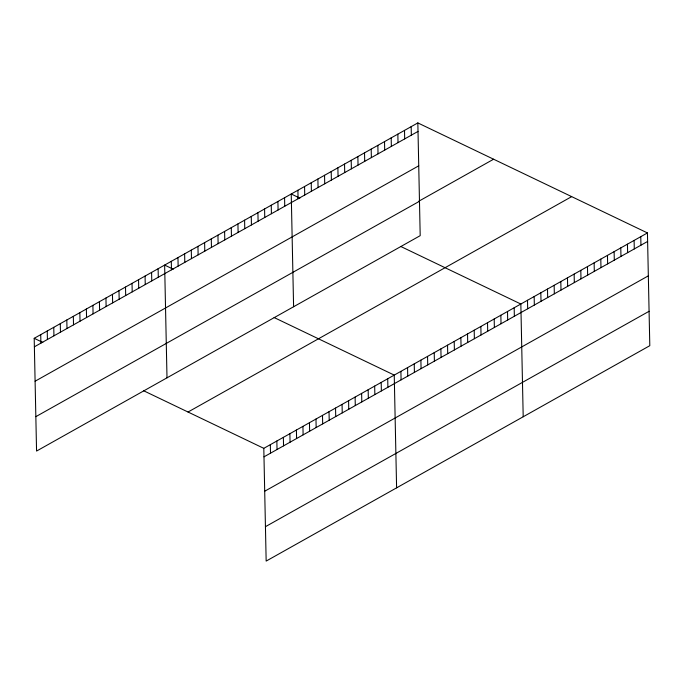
<?xml version="1.0" encoding="UTF-8"?>
<svg xmlns="http://www.w3.org/2000/svg" width="684" height="684" viewBox="0 0 684 684"><rect width="100%" height="100%" fill="white"/><g stroke="black" fill="none" stroke-linecap="round" stroke-linejoin="round"><path stroke-width="1.03" d="M417.838 122.915L420.198 235.664L36.56 451.064L34.2 338.306L417.838 122.915L647.44 232.936L649.8 345.694L266.161 561.085L263.802 448.336L647.44 232.936M34.38 346.814L418.009 131.422M35.098 381.219L418.736 165.819M418.642 201.31L493.6 159.218M35.842 416.659L419.472 201.267M188.032 412.024L571.67 196.633M263.981 456.844L647.62 241.443M264.699 491.24L648.338 275.849M265.443 526.689L649.082 311.288M299.849 198.121L291.239 193.991L293.598 306.748M400.713 246.454L520.84 304.021L523.2 416.77M173.249 269.205L164.639 265.076L166.999 377.825M274.113 317.538L394.24 375.097L396.6 487.854M34.2 338.306L42.81 342.436M143.683 390.769L263.802 448.336M640.771 236.681L640.951 245.188M634.111 240.417L634.29 248.925M627.45 244.162L627.63 252.67M620.79 247.899L620.961 256.406M614.121 251.644L614.3 260.151M607.46 255.388L607.64 263.887M600.8 259.125L600.971 267.632M594.131 262.87L594.311 271.368M587.471 266.606L587.65 275.113M580.81 270.351L580.981 278.858M574.141 274.087L574.321 282.595M567.481 277.832L567.66 286.339M560.82 281.569L561 290.076M554.151 285.313L554.331 293.821M547.491 289.058L547.67 297.557M540.83 292.795L541.01 301.302M534.161 296.54L534.341 305.038M527.501 300.276L527.68 308.783M514.18 307.757L514.351 316.264M507.511 311.502L507.69 320.009M500.85 315.238L501.03 323.746M494.19 318.983L494.361 327.491M487.521 322.728L487.701 331.227M480.861 326.465L481.04 334.972M474.2 330.21L474.371 338.708M467.531 333.946L467.711 342.453M460.871 337.691L461.05 346.198M454.21 341.427L454.39 349.934M447.541 345.172L447.721 353.679M440.881 348.908L441.06 357.416M434.22 352.653L434.4 361.161M427.551 356.398L427.731 364.897M420.891 360.135L421.07 368.642M411.169 126.651L411.349 135.158M414.23 363.879L414.41 372.378M404.509 130.396L404.689 138.903M407.57 367.616L407.741 376.123M397.849 134.141L398.02 142.64M400.901 371.361L401.081 379.868M391.18 137.877L391.359 146.385M384.519 141.622L384.699 150.121M387.717 378.765L387.896 387.264M377.859 145.359L378.03 153.866M381.193 382.424L381.373 390.932M371.19 149.103L371.369 157.611M374.678 386.084L374.849 394.591M364.529 152.84L364.709 161.347M368.154 389.743L368.334 398.25M357.869 156.585L358.048 165.092M361.631 393.411L361.81 401.91M351.2 160.321L351.379 168.828M355.107 397.071L355.287 405.578M344.539 164.066L344.719 172.573M348.583 400.73L348.763 409.237M337.879 167.811L338.058 176.31M342.068 404.398L342.239 412.897M331.21 171.547L331.389 180.054M335.545 408.057L335.724 416.565M324.549 175.292L324.729 183.791M329.021 411.717L329.201 420.224M317.889 179.028L318.069 187.536M322.497 415.376L322.677 423.883M311.229 182.773L311.4 191.281M315.974 419.044L316.153 427.543M304.56 186.51L304.739 195.017M309.459 422.703L309.638 431.211M297.899 190.255L298.079 198.762M302.935 426.363L303.115 434.87M296.411 430.022L296.591 438.529M289.888 433.69L290.067 442.189M284.57 197.736L284.749 206.243M283.373 437.35L283.544 445.857M277.909 201.481L278.089 209.979M276.849 441.009L277.029 449.516M271.249 205.217L271.42 213.724M270.325 444.677L270.505 453.176M264.58 208.962L264.759 217.461M257.919 212.698L258.099 221.206M251.259 216.443L251.438 224.951M244.59 220.18L244.769 228.687M237.929 223.924L238.109 232.432M231.269 227.661L231.448 236.168M224.6 231.406L224.779 239.913M217.94 235.151L218.119 243.649M211.279 238.887L211.459 247.394M204.619 242.632L204.79 251.131M197.95 246.368L198.129 254.876M191.289 250.113L191.469 258.62M184.629 253.849L184.8 262.357M177.96 257.594L178.139 266.102M171.299 261.331L171.479 269.838M158.115 268.735L158.295 277.242M151.591 272.403L151.771 280.902M145.068 276.062L145.247 284.57M138.553 279.722L138.724 288.229M132.029 283.381L132.209 291.888M125.505 287.049L125.685 295.548M118.982 290.709L119.161 299.216M112.458 294.368L112.638 302.875M105.943 298.027L106.114 306.535M99.419 301.695L99.599 310.203M92.896 305.355L93.075 313.862M86.372 309.014L86.552 317.521M79.848 312.682L80.028 321.181M73.333 316.341L73.513 324.849M66.81 320.001L66.989 328.508M60.286 323.66L60.466 332.168M53.762 327.328L53.942 335.827M47.247 330.988L47.418 339.495M40.724 334.647L40.903 343.154"/></g></svg>
